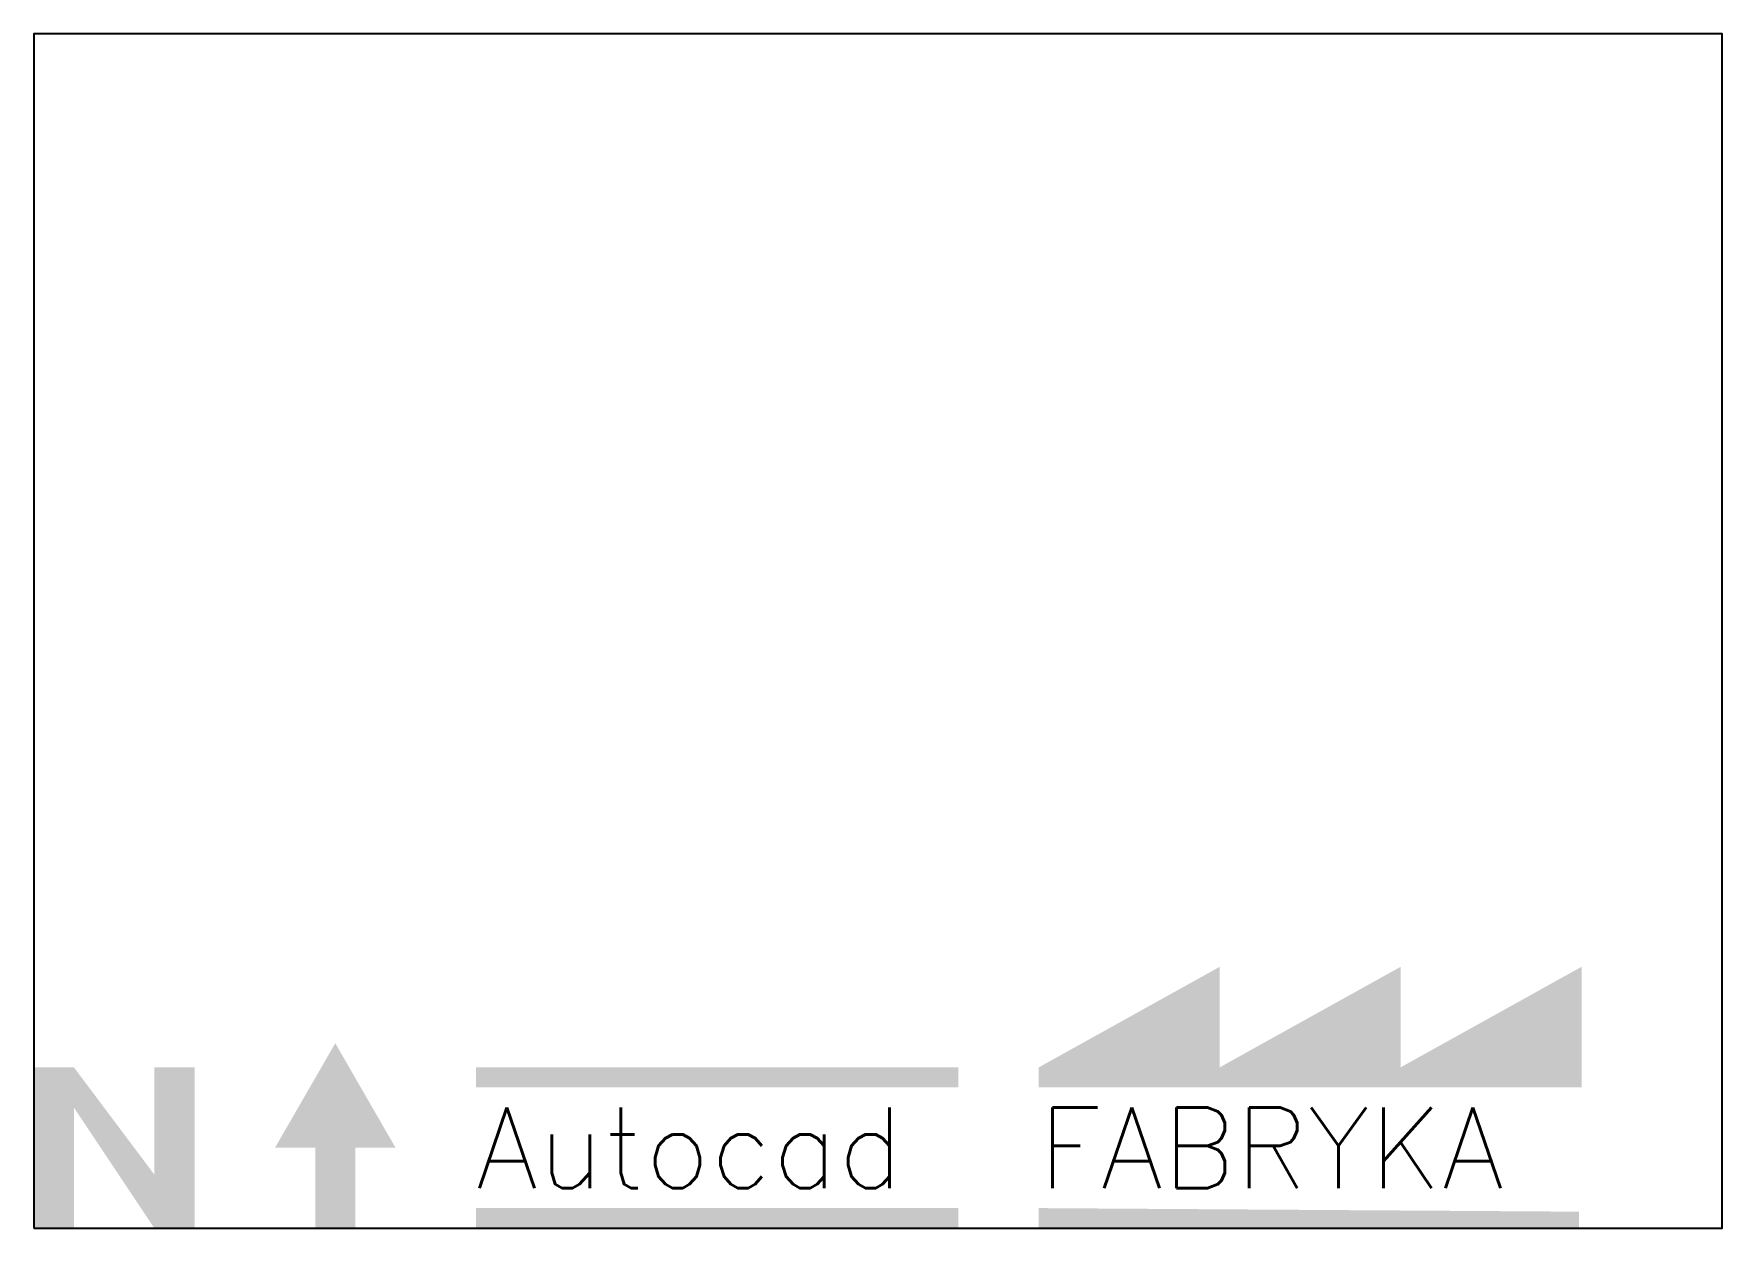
# Model space of a CAD drawing. Header units: millimetres. Extents: x 0 to 420, y 0 to 297.
import ezdxf

# ---------------------------------------------------------------- set-up
doc = ezdxf.new("R2010")
doc.units = ezdxf.units.MM
doc.layers.add('Kontury', color=7, linetype='Continuous', lineweight=30)
doc.layers.add('Pomocnicza', color=90, linetype='Continuous')
doc.styles.add('TECH', font='simplex.shx')

msp = doc.modelspace()

# ---------------------------------------------------------------- linework, layer by layer
at = {"layer": 'Kontury'}
for points in [[(250, 35), (250, 40), (295, 35), (295, 65)], [(295, 35), (295, 40), (340, 35), (340, 65)], [(340, 35), (340, 40), (385, 35), (385, 65)], [(60, 20), (90, 20), (75, 46)], [(0, 0), (0, 40), (10, 0), (10, 40)], [(10, 40), (10, 30), (40, 0), (30, 0)], [(30, 0), (30, 40), (40, 0), (40, 40)], [(110, 35), (110, 40), (230, 35), (230, 40)], [(70, 0), (70, 20), (80, 0), (80, 20)], [(110, 5), (110, 0), (230, 5), (230, 0)], [(250, 5), (250, 0), (384.41, 4.11), (384.35, 0)]]:
    msp.add_solid(points, dxfattribs=at)
at = {"layer": 'Pomocnicza'}
msp.add_lwpolyline([(0, 0), (420, 0), (420, 297), (0, 297)], close=True, dxfattribs=at)

# ---------------------------------------------------------------- texts
at = {"layer": 'Kontury', "style": 'TECH'}
for s, p in [('Autocad', (110, 10)), ('FABRYKA', (250, 10))]:
    msp.add_text(s, height=20, dxfattribs=at).set_placement(p)

doc.saveas('drawing.dxf')
